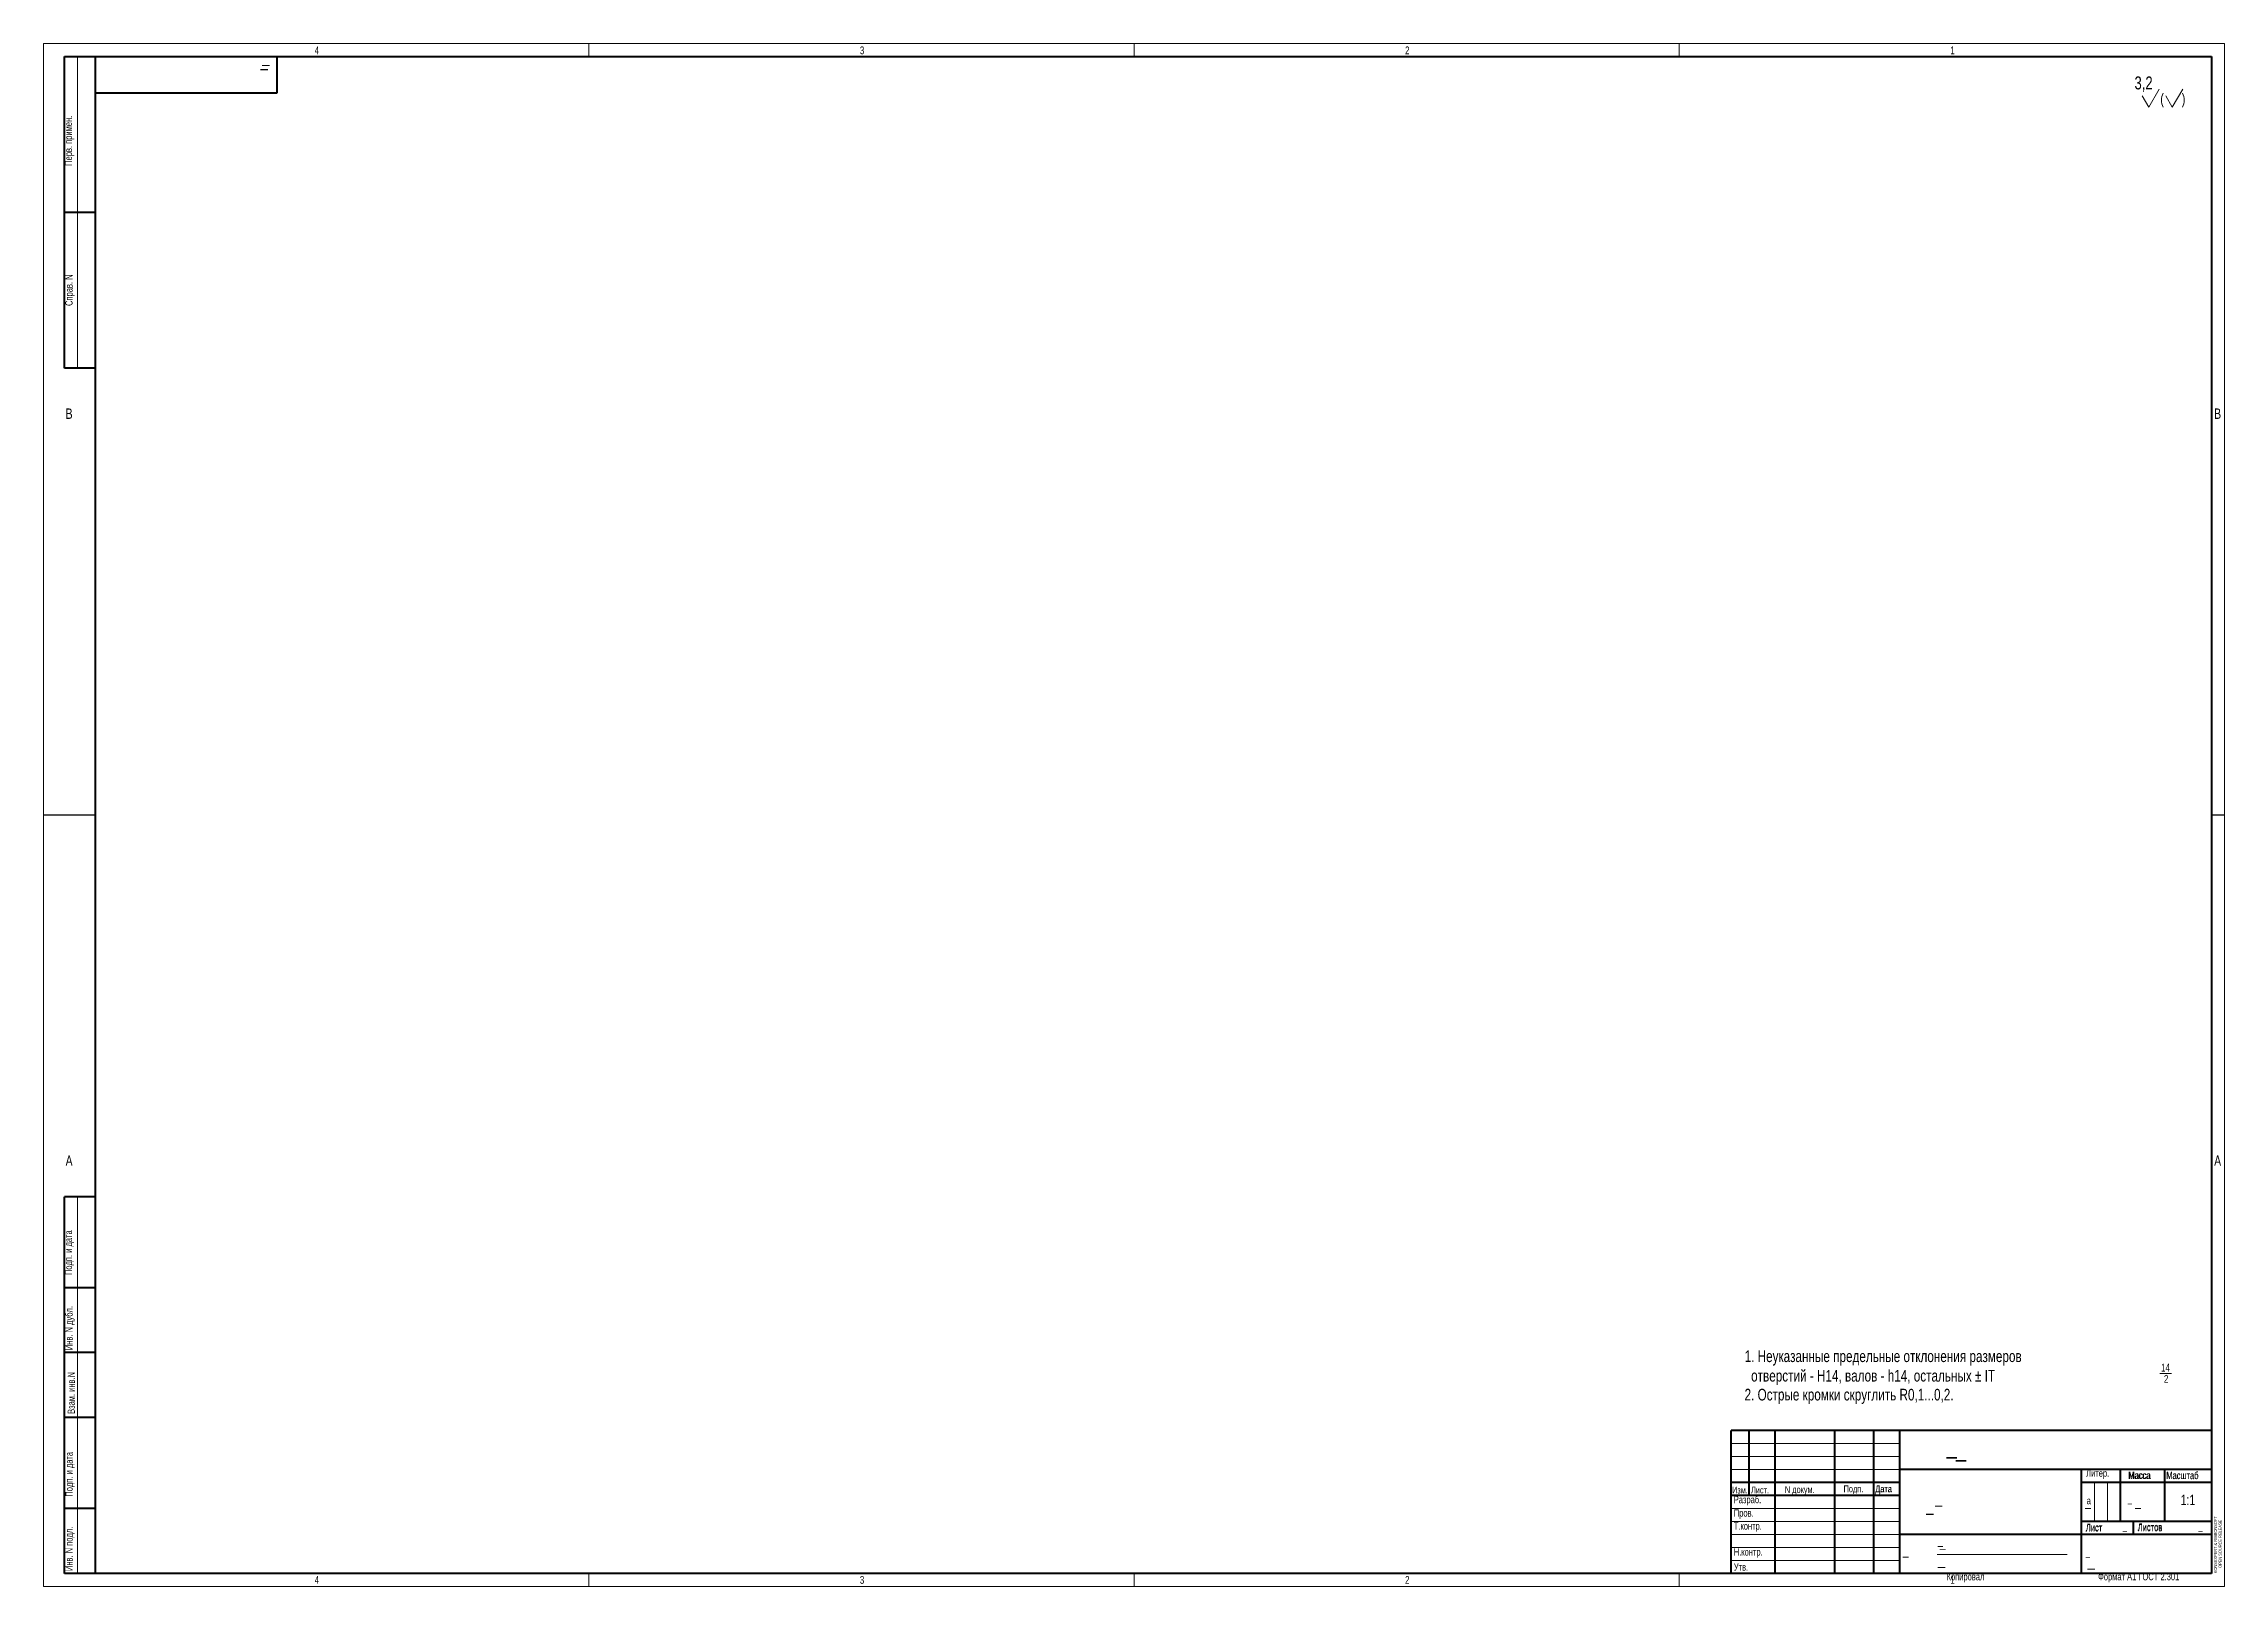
# Model space of a CAD drawing. Header units: millimetres. Extents: x 0 to 840, y 0 to 594.
import ezdxf

# ---------------------------------------------------------------- set-up
doc = ezdxf.new("R2010")
doc.units = ezdxf.units.MM
doc.layers.get('0').update_dxf_attribs({"linetype": 'CONTINUOUS'})
doc.styles.get("Standard").update_dxf_attribs({"font": 'txt', "width": 0.75})

msp = doc.modelspace()

# ---------------------------------------------------------------- linework, layer by layer
at = {"linetype": 'CONTINUOUS', "lineweight": 18}
for p, q in [((0, 0), (0, 594)), ((0, 594), (840, 594)), ((13, 469), (13, 589)), ((210, 589), (210, 594)), ((420, 589), (420, 594)), ((630, 589), (630, 594)), ((840, 594), (840, 0)), ((810.87, 569.58), (808.37, 573.91)), ((810.87, 569.58), (814.87, 576.51)), ((819.95, 569.58), (817.45, 573.91)), ((819.95, 569.58), (823.95, 576.51)), ((13, 5), (13, 150)), ((715, 55), (650, 55)), ((715, 50), (650, 50)), ((715, 45), (650, 45)), ((790, 25), (790, 40)), ((795, 25), (795, 40)), ((715, 30), (650, 30)), ((715, 25), (650, 25)), ((715, 20), (650, 20)), ((715, 15), (650, 15)), ((715, 10), (650, 10)), ((729.41, 12.32), (779.41, 12.32)), ((840, 0), (0, 0)), ((210, 5), (210, 0)), ((420, 5), (420, 0)), ((630, 0), (630, 5)), ((630, 5), (630, 0))]:
    msp.add_line(p, q, dxfattribs=at)
at = {"linetype": 'CONTINUOUS', "lineweight": 50}
for p, q in [((8, 469), (8, 589)), ((8, 589), (835, 589)), ((20, 5), (20, 589)), ((90, 575), (90, 589)), ((835, 589), (835, 5)), ((20, 575), (90, 575)), ((20, 529), (8, 529)), ((20, 469), (8, 469)), ((20, 150), (8, 150)), ((8, 5), (8, 150)), ((20, 115), (8, 115)), ((20, 90), (8, 90)), ((20, 65), (8, 65)), ((835, 60), (650, 60)), ((650, 5), (650, 60)), ((657, 35), (657, 60)), ((667, 5), (667, 60)), ((690, 5), (690, 60)), ((705, 5), (705, 60)), ((715, 5), (715, 60)), ((835, 45), (715, 45)), ((785, 5), (785, 45)), ((800, 25), (800, 45)), ((817, 25), (817, 45)), ((715, 40), (650, 40)), ((715, 35), (650, 35)), ((835, 40), (785, 40)), ((20, 30), (8, 30)), ((835, 20), (715, 20)), ((835, 25), (785, 25)), ((805, 20), (805, 25)), ((835, 5), (8, 5))]:
    msp.add_line(p, q, dxfattribs=at)
at = {"linetype": 'CONTINUOUS'}
for p, q in [((0, 297), (20, 297)), ((835, 297), (840, 297))]:
    msp.add_line(p, q, dxfattribs=at)
at = {"color": 7, "linetype": 'CONTINUOUS', "lineweight": 18}
msp.add_line((815.14, 82), (819.65, 82), dxfattribs=at)
at = {"linetype": 'CONTINUOUS', "lineweight": 18}
for centre, start, end in [((821.07, 572.23), 149.98986, 210.01014), ((819.19, 572.23), 329.98986, 30.01014)]:
    msp.add_arc(centre, 5.33, start, end, dxfattribs=at)

# ---------------------------------------------------------------- texts
at = {"width": 100, "attachment_point": 1}
for s, insert, char_height in [('4', (104.42, 592.91), 3), ('3', (314.42, 592.91), 3), ('2', (524.42, 592.91), 3), ('1', (734.42, 592.91), 3), ('B', (8.48, 453.52), 4), ('B', (836.07, 453.52), 4), ('A', (8.48, 165.92), 4), ('A', (836.07, 165.92), 4), ('4', (104.42, 3.99), 3), ('3', (314.42, 3.99), 3), ('2', (524.42, 3.99), 3), ('1', (734.42, 3.99), 3)]:
    msp.add_mtext(s, dxfattribs=dict(at, insert=insert, char_height=char_height))
at = {"linetype": 'CONTINUOUS', "lineweight": 18, "width": 100}
for s, insert, char_height, attachment_point, rotation in [('_', (86.29, 584.17), 5, 7, 180), ('_', (87.01, 585.8), 5, 7, 180), ('Перв.\\~примен.', (11.79, 546.95), 2.8, 7, 90), ('Справ.\\~N', (12, 493), 2.8, 7, 90), ('Подп.\\~и\\~дата', (11.76, 119.86), 2.8, 7, 90), ('Инв.\\~N\\~дубл.', (12, 90.93), 2.8, 7, 90), ('Взам.\\~инв.N', (9.23, 66.41), 2.8, 1, 90), ('Подп.\\~и\\~дата', (12, 34.52), 2.8, 7, 90), ('Инв.\\~N\\~подл.', (12, 5.88), 2.8, 7, 90), ('KONSEXPERT\\~&\\~RIBBONSOFT', (835.95, 5.07), 1.2, 1, 90), ('OPEN\\~SOURCE\\~RELEASE', (837.76, 7.12), 1.2, 1, 90)]:
    msp.add_mtext(s, dxfattribs=dict(at, insert=insert, char_height=char_height, attachment_point=attachment_point, rotation=rotation))
for s, insert, char_height, attachment_point in [('3,2', (805.39, 581.37), 5, 1), ('1.\\~Неуказанные\\~предельные\\~отклонения\\~размеров\\P\\~\\~отверстий\\~-\\~Н14,\\~валов\\~-\\~h14,\\~остальных\\~%%p\\~IT', (655.2, 90.86), 4.5, 1), ('14', (815.64, 82.71), 3, 7), ('2.\\~Острые\\~кромки\\~скруглить\\~R0,1...0,2.', (655.18, 76.07), 4.5, 1), ('2', (816.74, 78.41), 3, 7), ('_', (733.04, 49.18), 7, 7), ('_', (736.65, 48.05), 7, 7), ('Литер.', (786.75, 41.35), 2.8, 7), ('Масса', (802.88, 41.3), 2.8, 7), ('Масса', (803.14, 41.35), 2.8, 7), ('Масштаб', (817.58, 41.24), 2.8, 7), ('Масштаб', (817.66, 41.35), 2.8, 7), ('Изм.', (650.36, 38.36), 2.6, 1), ('Разраб.', (651.02, 31.18), 2.8, 7), ('Лист.', (657.65, 38.39), 2.6, 1), ('N\\~докум.', (670.71, 38.57), 2.6, 1), ('Подп.', (693.31, 38.86), 2.6, 1), ('Дата', (705.5, 38.8), 2.6, 1), ('Дата', (705.55, 38.86), 2.5, 1), ('а', (786.95, 31.56), 2.8, 7), ('1:1', (823.17, 35.28), 4, 1), ('Пров.', (651.03, 26), 2.8, 7), ('_', (725.14, 27.48), 5, 7), ('_', (728.56, 30.66), 5, 7), ('_', (786.37, 34.98), 4, 1), ('_', (802.81, 31.64), 2.8, 7), ('_', (805.63, 34.92), 4, 1), ('Т.контр.', (651.03, 21), 2.8, 7), ('Лист', (786.59, 21.07), 2.8, 7), ('Лист', (786.68, 21.33), 2.8, 7), ('_', (800.83, 21.07), 2.8, 7), ('Листов', (806.62, 21.48), 2.8, 7), ('Листов', (806.65, 21.15), 2.8, 7), ('_', (830.03, 21.07), 2.8, 7), ('Утв.', (651.03, 6), 2.8, 7), ('Н.контр.', (651.03, 11), 2.8, 7), ('_', (716.08, 11.1), 3.5, 7), ('_', (716.11, 11.06), 4, 7), ('_', (729.66, 15.17), 3.5, 7), ('_', (730.39, 14.08), 4, 7), ('_', (786.59, 11.06), 2.8, 7), ('_', (729.66, 7.13), 3.5, 7), ('_', (730.3, 7.12), 4, 7), ('Копировал', (733, 1.5), 2.8, 7), ('_', (787.31, 12.84), 5, 1), ('Формат\\~А1\\~ГОСТ\\~2.301', (791.36, 1.5), 2.8, 7)]:
    msp.add_mtext(s, dxfattribs=dict(at, insert=insert, char_height=char_height, attachment_point=attachment_point))

doc.saveas('drawing.dxf')
